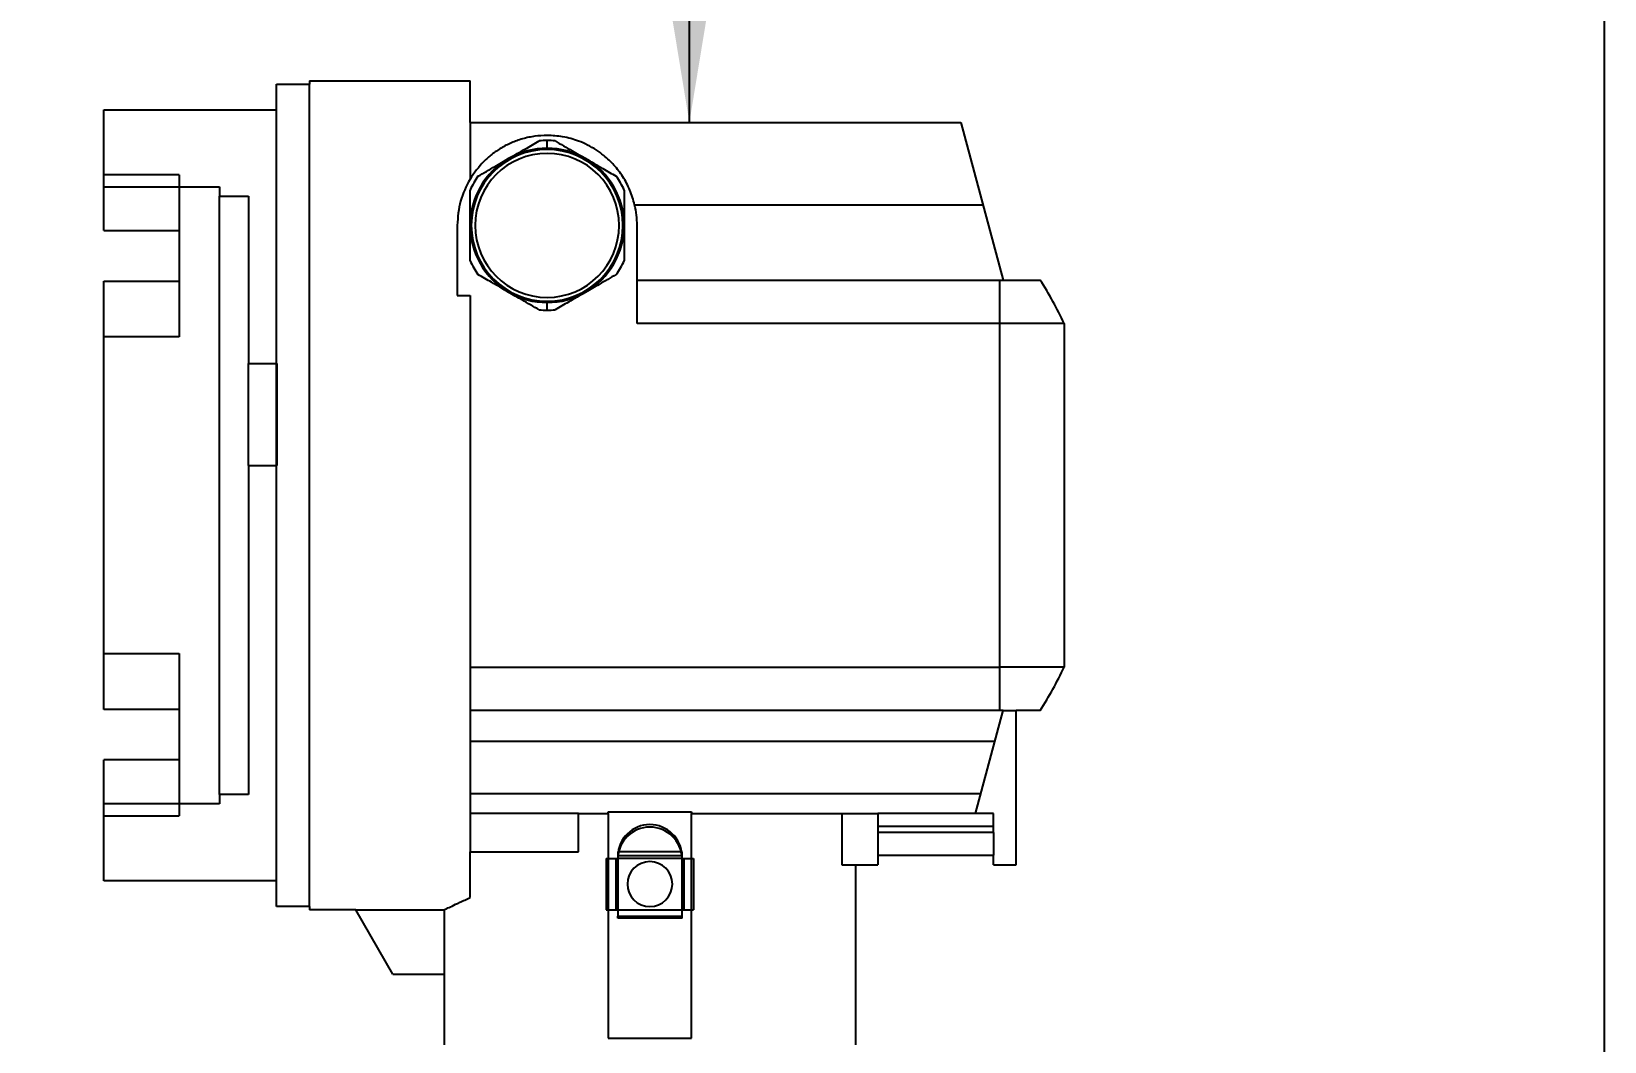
# Model space of a CAD drawing. Header units: metres. Extents: x 0 to 21025, y 0 to 14850.
# Drawn here: x 5475.8 to 5720.7, y 6479.7 to 6636.8 of the extents above; entities that cross this region are included whole.
import ezdxf

# ---------------------------------------------------------------- set-up
doc = ezdxf.new("R2010")
doc.units = ezdxf.units.M
doc.header["$LTSCALE"] = 25
for name, color, linetype in [('18_COTAS', 7, 'Continuous'), ('SDM', 7, 'Continuous'), ('SL4', 4, 'Continuous')]:
    doc.layers.add(name, color=color, linetype=linetype)
doc.styles.add('ROMANS', font='ROMANS.SHX')
doc.dimstyles.new('25___1-25', dxfattribs={"dimscale": 25, "dimtxt": 2.5, "dimasz": 2, "dimexe": 1.5, "dimexo": 1, "dimgap": 0.5, "dimtad": 1, "dimzin": 12, "dimtxsty": 'ROMANS', "dimcen": 0, "dimclrd": 256, "dimclre": 256, "dimclrt": 3, "dimazin": 3, "dimtfac": 1, "dimtmove": 0, "dimatfit": 0, "dimfxl": 1, "dimlwd": -1, "dimlwe": -1, "dimarcsym": 0})

# ---------------------------------------------------------------- blocks, each defined once
blk = doc.blocks.new('*D49')
at = {"layer": '18_COTAS', "transparency": 16777216}
for p, q in [((2751.77, 6357.87), (2751.77, 7037.95)), ((5720.75, 6357.87), (5720.75, 7037.95)), ((2801.77, 7000.45), (5670.75, 7000.45))]:
    blk.add_line(p, q, dxfattribs=at)
for points in [[(2801.77, 7008.78), (2801.77, 6992.11), (2751.77, 7000.45)], [(5670.75, 7008.78), (5670.75, 6992.11), (5720.75, 7000.45)]]:
    blk.add_solid(points, dxfattribs=at)
at = {"layer": 'Defpoints', "color": 0, "transparency": 16777216}
for p in [(5720.75, 7000.45), (2751.77, 6332.87), (5720.75, 6332.87)]:
    blk.add_point(p, dxfattribs=at)
at = {"layer": '18_COTAS', "color": 3, "transparency": 16777216, "insert": (4236.26, 7050.15), "char_height": 62.5, "attachment_point": 5, "style": 'ROMANS'}
blk.add_mtext('2968,98', dxfattribs=at)

msp = doc.modelspace()

# ---------------------------------------------------------------- linework, layer by layer
at = {"layer": 'SL4'}
for p, q in [((5514.005, 6624.668), (5514.005, 6628.668)), ((5514.005, 6628.668), (5519.125, 6628.668)), ((5519.125, 6629.168), (5544.125, 6629.168)), ((5519.125, 6629.168), (5519.125, 6628.668)), ((5519.125, 6500.668), (5519.125, 6628.668)), ((5544.125, 6622.668), (5544.125, 6629.168)), ((5487.125, 6612.668), (5487.125, 6624.668)), ((5487.125, 6624.668), (5514.005, 6624.668)), ((5514.005, 6504.668), (5514.005, 6624.668)), ((5544.125, 6622.668), (5620.56, 6622.668)), ((5544.125, 6622.668), (5544.125, 6613.879)), ((5620.56, 6622.668), (5627.125, 6598.168)), ((5556.125, 6618.668), (5556.125, 6619.868)), ((5498.825, 6614.553), (5487.125, 6614.553)), ((5487.125, 6612.668), (5505.125, 6612.668)), ((5487.125, 6605.858), (5487.125, 6612.668)), ((5498.825, 6614.553), (5498.825, 6605.858)), ((5505.125, 6612.668), (5505.125, 6611.228)), ((5505.125, 6611.228), (5509.625, 6611.228)), ((5505.125, 6518.108), (5505.125, 6611.228)), ((5509.625, 6611.228), (5509.625, 6585.154)), ((5569.754, 6609.871), (5623.989, 6609.871)), ((5487.125, 6605.858), (5498.825, 6605.858)), ((5498.825, 6605.858), (5498.825, 6589.312)), ((5542.125, 6606.668), (5542.125, 6595.781)), ((5570.125, 6598.168), (5570.125, 6606.668)), ((5487.125, 6598.007), (5498.825, 6598.007)), ((5487.125, 6589.312), (5487.125, 6598.007)), ((5570.125, 6598.168), (5627.125, 6598.168)), ((5570.125, 6591.389), (5570.125, 6598.168)), ((5626.625, 6591.389), (5626.625, 6598.168)), ((5627.125, 6598.168), (5632.889, 6598.168)), ((5542.125, 6595.781), (5544.125, 6595.781)), ((5544.125, 6595.781), (5544.125, 6537.947)), ((5556.125, 6593.468), (5556.125, 6594.668)), ((5626.625, 6591.389), (5570.125, 6591.389)), ((5636.625, 6591.389), (5626.625, 6591.389)), ((5626.625, 6537.947), (5626.625, 6591.389)), ((5636.625, 6591.389), (5636.625, 6537.947)), ((5487.125, 6540.024), (5487.125, 6589.312)), ((5498.825, 6589.312), (5487.125, 6589.312)), ((5509.625, 6585.154), (5514.125, 6585.154)), ((5509.625, 6569.324), (5509.625, 6585.154)), ((5514.125, 6569.324), (5514.125, 6585.154)), ((5509.625, 6569.324), (5509.625, 6518.108)), ((5509.625, 6569.324), (5514.125, 6569.324)), ((5487.125, 6540.024), (5498.825, 6540.024)), ((5487.125, 6531.329), (5487.125, 6540.024)), ((5498.825, 6540.024), (5498.825, 6523.477)), ((5544.125, 6537.947), (5544.125, 6531.168)), ((5544.125, 6537.947), (5626.625, 6537.947)), ((5636.625, 6537.947), (5626.625, 6537.947)), ((5626.625, 6531.168), (5626.625, 6537.947)), ((5498.825, 6531.329), (5487.125, 6531.329)), ((5544.125, 6531.168), (5544.125, 6526.432)), ((5627.125, 6531.168), (5544.125, 6531.168)), ((5622.838, 6515.168), (5627.125, 6531.168)), ((5627.125, 6531.168), (5629.125, 6531.168)), ((5632.889, 6531.168), (5629.125, 6531.168)), ((5629.125, 6507.168), (5629.125, 6531.168)), ((5544.125, 6526.432), (5544.125, 6518.265)), ((5544.125, 6526.432), (5625.856, 6526.432)), ((5487.125, 6516.668), (5487.125, 6523.477)), ((5498.825, 6523.477), (5487.125, 6523.477)), ((5498.825, 6523.477), (5498.825, 6514.783)), ((5505.125, 6518.108), (5505.125, 6516.668)), ((5509.625, 6518.108), (5505.125, 6518.108)), ((5544.125, 6518.265), (5544.125, 6515.168)), ((5544.125, 6518.265), (5623.668, 6518.265)), ((5487.125, 6504.668), (5487.125, 6516.668)), ((5505.125, 6516.668), (5487.125, 6516.668)), ((5487.125, 6514.783), (5498.825, 6514.783)), ((5544.125, 6515.168), (5544.125, 6509.168)), ((5560.99, 6515.168), (5544.125, 6515.168)), ((5560.99, 6515.168), (5565.625, 6515.168)), ((5560.99, 6509.168), (5560.99, 6515.168)), ((5565.625, 6515.168), (5565.625, 6515.434)), ((5565.625, 6515.434), (5578.625, 6515.434)), ((5565.625, 6515.168), (5565.625, 6480.168)), ((5578.625, 6515.434), (5578.625, 6515.168)), ((5578.625, 6515.168), (5601.987, 6515.168)), ((5578.625, 6480.168), (5578.625, 6515.168)), ((5601.987, 6515.168), (5601.987, 6507.168)), ((5601.987, 6515.168), (5607.625, 6515.168)), ((5625.625, 6515.168), (5607.625, 6515.168)), ((5607.625, 6515.168), (5607.625, 6513.168)), ((5625.625, 6513.168), (5625.625, 6515.168)), ((5607.625, 6513.168), (5625.625, 6513.168)), ((5607.625, 6513.168), (5607.625, 6512.219)), ((5607.625, 6512.219), (5607.625, 6508.668)), ((5625.625, 6512.219), (5607.625, 6512.219)), ((5625.625, 6512.219), (5625.625, 6513.168)), ((5625.625, 6512.219), (5625.625, 6508.668)), ((5544.125, 6509.168), (5560.99, 6509.168)), ((5544.125, 6502.056), (5544.125, 6509.168)), ((5565.325, 6508.168), (5565.325, 6500.168)), ((5565.325, 6508.168), (5566.825, 6508.168)), ((5566.825, 6508.168), (5566.825, 6500.168)), ((5566.825, 6508.168), (5567.125, 6508.168)), ((5567.125, 6509.168), (5567.125, 6499.168)), ((5577.125, 6509.168), (5567.125, 6509.168)), ((5577.125, 6508.556), (5567.125, 6508.556)), ((5577.125, 6508.168), (5567.125, 6508.168)), ((5577.125, 6499.168), (5577.125, 6509.168)), ((5577.125, 6508.168), (5577.425, 6508.168)), ((5577.425, 6508.168), (5578.925, 6508.168)), ((5577.425, 6508.168), (5577.425, 6500.168)), ((5578.925, 6508.168), (5578.925, 6500.168)), ((5601.987, 6507.168), (5604.125, 6507.168)), ((5604.125, 6507.168), (5607.625, 6507.168)), ((5604.125, 6507.168), (5604.125, 6479.168)), ((5607.625, 6508.668), (5625.625, 6508.668)), ((5607.625, 6508.668), (5607.625, 6507.168)), ((5625.625, 6507.168), (5625.625, 6508.668)), ((5625.625, 6507.168), (5629.125, 6507.168)), ((5514.005, 6504.668), (5487.125, 6504.668)), ((5514.005, 6500.668), (5514.005, 6504.668)), ((5519.125, 6500.668), (5514.005, 6500.668)), ((5519.125, 6500.668), (5519.125, 6500.168)), ((5526.352, 6500.168), (5519.125, 6500.168)), ((5526.352, 6500.168), (5526.342, 6500.185)), ((5526.342, 6500.185), (5540.16, 6500.185)), ((5532.125, 6490.168), (5526.352, 6500.168)), ((5540.16, 6490.168), (5540.16, 6500.185)), ((5565.325, 6500.168), (5566.825, 6500.168)), ((5566.825, 6500.168), (5567.125, 6500.168)), ((5567.125, 6500.168), (5577.125, 6500.168)), ((5577.125, 6500.168), (5577.425, 6500.168)), ((5577.425, 6500.168), (5578.925, 6500.168)), ((5567.125, 6499.168), (5577.125, 6499.168)), ((5567.125, 6498.868), (5567.125, 6499.168)), ((5577.125, 6498.868), (5567.125, 6498.868)), ((5577.125, 6498.868), (5577.125, 6499.168)), ((5532.125, 6490.168), (5540.125, 6490.168)), ((5540.125, 6479.168), (5540.125, 6490.168)), ((5540.125, 6490.168), (5540.16, 6490.168)), ((5565.625, 6480.168), (5578.625, 6480.168))]:
    msp.add_line(p, q, dxfattribs=at)
for centre, radius, start, end in [((5556.125, 6606.668), 13.2, 90, 95.38002), ((5556.125, 6606.668), 13.2, 84.61998, 90), ((5556.125, 6606.668), 11.8, 90, 270), ((5556.125, 6606.668), 11.21, 90, 270), ((5556.125, 6606.668), 12, 90, 120), ((5556.125, 6606.668), 12, 60, 90), ((5556.125, 6606.668), 11.8, 270, 90), ((5556.125, 6606.668), 11.21, 270, 90), ((5556.125, 6606.668), 12, 120, 180), ((5556.125, 6606.668), 12, 0, 60), ((5556.125, 6606.668), 13.2, 144.61998, 155.38002), ((5556.125, 6606.668), 13.2, 24.61998, 35.38002), ((5556.125, 6606.668), 14, 0, 13.22743), ((5556.125, 6606.668), 12, 180, 240), ((5556.125, 6606.668), 12, 300, 0), ((5556.125, 6606.668), 13.2, 204.61998, 215.38002), ((5556.125, 6606.668), 13.2, 324.61998, 335.38002), ((5580.125, 6564.668), 62.5, 25.31107, 32.41175), ((5556.125, 6606.668), 12, 240, 270), ((5556.125, 6606.668), 12, 270, 300), ((5556.125, 6606.668), 13.2, 264.61998, 270), ((5556.125, 6606.668), 13.2, 270, 275.38002), ((5580.125, 6564.668), 62.5, 327.58825, 334.68893), ((5572.125, 6508.424), 5.002, 1.51368, 178.48632), ((5572.125, 6508.036), 5.002, 1.51368, 178.48632), ((5572.125, 6504.168), 3.5, 90, 270), ((5572.125, 6504.168), 3.5, 270, 90)]:
    msp.add_arc(centre, radius, start, end, dxfattribs=at)
for points, knots in [([(5556.125, 6620.668), (5555.484, 6620.643), (5554.507, 6620.605), (5553.244, 6620.379), (5551.991, 6620.071), (5550.521, 6619.54), (5548.936, 6618.725), (5547.519, 6617.749), (5545.792, 6616.259), (5544.797, 6614.838), (5544.125, 6613.879)], [0, 0, 0, 0, 0.1170872, 0.1784938, 0.2428411, 0.3683242, 0.4957798, 0.6220642, 0.7450203, 1, 1, 1, 1]), ([(5550.125, 6617.06), (5551.016, 6617.574), (5552.621, 6618.501), (5554.189, 6619.406), (5554.888, 6619.81)], [0, 0, 0, 0, 0.5546542, 1, 1, 1, 1]), ([(5569.754, 6609.871), (5569.529, 6610.647), (5569.076, 6612.21), (5567.956, 6614.261), (5566.594, 6616.053), (5565.164, 6617.412), (5563.765, 6618.432), (5562.446, 6619.192), (5560.759, 6619.926), (5558.675, 6620.533), (5556.945, 6620.625), (5556.125, 6620.668)], [0, 0, 0, 0, 0.1267765, 0.2552568, 0.3826691, 0.5056871, 0.5901813, 0.6748362, 0.7574516, 0.8850876, 1, 1, 1, 1]), ([(5557.363, 6619.81), (5558.248, 6619.298), (5559.82, 6618.391), (5561.425, 6617.465), (5562.125, 6617.06)], [0, 0, 0, 0, 0.5635963, 1, 1, 1, 1]), ([(5545.363, 6614.311), (5546.248, 6614.822), (5547.82, 6615.729), (5549.425, 6616.656), (5550.125, 6617.06)], [0, 0, 0, 0, 0.5635963, 1, 1, 1, 1]), ([(5562.125, 6617.06), (5563.016, 6616.546), (5564.621, 6615.619), (5566.189, 6614.714), (5566.888, 6614.311)], [0, 0, 0, 0, 0.5546542, 1, 1, 1, 1]), ([(5544.125, 6613.879), (5543.551, 6612.768), (5542.415, 6610.572), (5542.221, 6607.959), (5542.125, 6606.668)], [0, 0, 0, 0, 0.5059593, 1, 1, 1, 1]), ([(5544.125, 6606.668), (5544.125, 6607.696), (5544.125, 6609.55), (5544.125, 6611.361), (5544.125, 6612.167)], [0, 0, 0, 0, 0.5546542, 1, 1, 1, 1]), ([(5568.125, 6612.167), (5568.125, 6611.144), (5568.125, 6609.33), (5568.125, 6607.477), (5568.125, 6606.668)], [0, 0, 0, 0, 0.5635963, 1, 1, 1, 1]), ([(5544.125, 6601.169), (5544.125, 6602.191), (5544.125, 6604.006), (5544.125, 6605.859), (5544.125, 6606.668)], [0, 0, 0, 0, 0.56359635, 1, 1, 1, 1]), ([(5568.125, 6606.668), (5568.125, 6605.64), (5568.125, 6603.786), (5568.125, 6601.975), (5568.125, 6601.169)], [0, 0, 0, 0, 0.5546542, 1, 1, 1, 1]), ([(5550.125, 6596.276), (5549.235, 6596.79), (5547.629, 6597.717), (5546.061, 6598.622), (5545.363, 6599.025)], [0, 0, 0, 0, 0.5546542, 1, 1, 1, 1]), ([(5566.888, 6599.025), (5566.002, 6598.514), (5564.431, 6597.607), (5562.826, 6596.68), (5562.125, 6596.276)], [0, 0, 0, 0, 0.56359635, 1, 1, 1, 1]), ([(5554.888, 6593.526), (5554.002, 6594.037), (5552.431, 6594.944), (5550.826, 6595.871), (5550.125, 6596.276)], [0, 0, 0, 0, 0.5635963, 1, 1, 1, 1]), ([(5562.125, 6596.276), (5561.235, 6595.761), (5559.629, 6594.834), (5558.061, 6593.929), (5557.363, 6593.526)], [0, 0, 0, 0, 0.5546542, 1, 1, 1, 1]), ([(5540.16, 6500.185), (5540.256, 6500.233), (5540.45, 6500.329), (5541.274, 6500.732), (5542.455, 6501.297), (5543.568, 6501.803), (5544.125, 6502.056)], [0, 0, 0, 0, 0.2450998, 0.4948062, 0.7470816, 1, 1, 1, 1])]:
    msp.add_open_spline(points, degree=3, knots=knots, dxfattribs=at)

# ---------------------------------------------------------------- dimensions: what is measured, and where the dimension line sits
at = {"layer": '18_COTAS'}
dim = msp.add_linear_dim(base=(5720.747753191, 7000.445004906), p1=(2751.772753191, 6332.865322837), p2=(5720.747753191, 6332.865322834), dimstyle='25___1-25', dxfattribs=at)
dim.commit()
dim.dimension.update_dxf_attribs({"geometry": '*D49', "text_midpoint": (4236.260253191, 7050.147385859)})

# ---------------------------------------------------------------- leaders
at = {"layer": 'SDM'}
msp.add_leader([(5578.274, 6622.668), (5578.274, 6814.53), (5197.967, 6814.53)], dimstyle='25___1-25', override={"dimgap": 0.5, "dimtad": 0}, dxfattribs=at)

doc.saveas('drawing.dxf')
